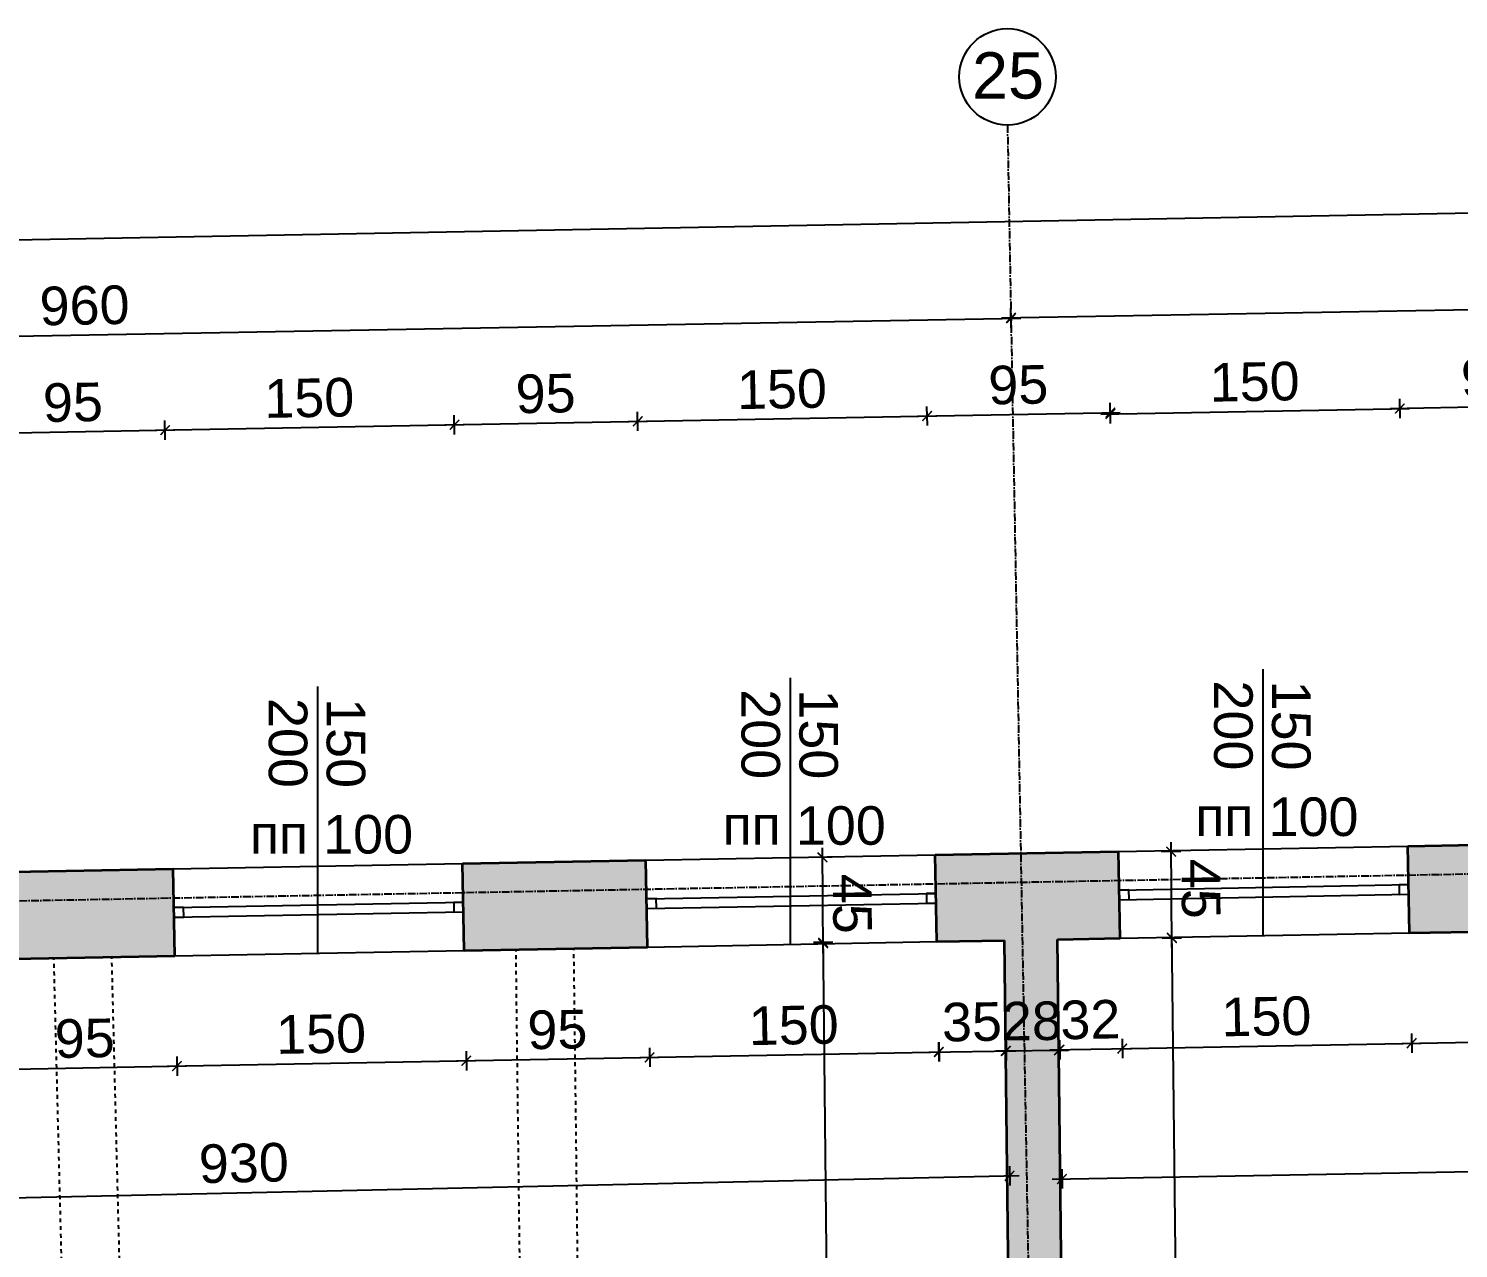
# Model space of a CAD drawing. Header units: inches. Extents: x -72385 to 39588, y -6525 to 66685.
# Drawn here: x -32261 to -31520, y 13682 to 14314 of the extents above; entities that cross this region are included whole.
import ezdxf

# ---------------------------------------------------------------- set-up
doc = ezdxf.new("R2010")
doc.units = ezdxf.units.IN
doc.header["$MEASUREMENT"] = 0
doc.linetypes.add('DashDot', pattern=[0.6, 0.4, -0.1, 0, -0.1])
doc.linetypes.add('Hidden', pattern=[0.4, 0.2, -0.2])
for name, color, linetype, lineweight in [('Изгледни линии', 253, 'Continuous', 25), ('Надписи коти външни', 252, 'Continuous', 25), ('Надписи коти вътрешни', 252, 'Continuous', 25), ('Надписи Оси', 252, 'Continuous', 25), ('Надписи прозорци', 252, 'Continuous', 25), ('Оси', 252, 'DashDot', 25), ('Прозорци', 251, 'Continuous', 25), ('Пунктир', 253, 'Hidden', 25), ('Разрезни линии', 7, 'Continuous', 35), ('Щрих стени', 254, 'Continuous', 25)]:
    doc.layers.add(name, color=color, linetype=linetype, lineweight=lineweight)
doc.styles.add('Arial Regular', font='arial.ttf')
doc.styles.get("Standard").update_dxf_attribs({"font": 'arial.ttf'})
doc.dimstyles.new('Annotative', dxfattribs={"dimscale": 0, "dimtxt": 20, "dimasz": 5, "dimexe": 5, "dimexo": 5, "dimgap": 5, "dimtad": 1, "dimdec": 0, "dimzin": 0, "dimdsep": 46, "dimtxsty": 'Standard', "dimblk": 'ARCHTICK', "dimcen": 5, "dimdle": 5, "dimadec": 0, "dimazin": 0, "dimtfac": 1, "dimtdec": 0, "dimtofl": 0, "dimtmove": 0, "dimatfit": 3, "dimldrblk": 'ARCHTICK', "dimfxl": 5, "dimfxlon": 1, "dimtolj": 1, "dimtzin": 0, "dimarcsym": 1})

# ---------------------------------------------------------------- blocks, each defined once
blk = doc.blocks.new('_ArchTick')
at = {"color": 0, "linetype": 'ByBlock', "const_width": 0.15}
blk.add_lwpolyline([(-0.5, -0.5), (0.5, 0.5)], dxfattribs=at)
blk = doc.blocks.new('*D3824')
at = {"layer": 'Defpoints', "color": 0, "ltscale": 50, "transparency": 16777216}
for p in [(-32035.11, 13851.57), (-32185.09, 13848.79), (-32033.78, 13779.38)]:
    blk.add_point(p, dxfattribs=at)
at = {"layer": 'Надписи коти вътрешни', "color": 0, "lineweight": -2, "ltscale": 50, "transparency": 16777216}
for p, q in [((-32033.87, 13784.38), (-32033.68, 13774.38)), ((-32188.75, 13776.51), (-32028.78, 13779.48)), ((-32183.84, 13781.6), (-32183.66, 13771.6))]:
    blk.add_line(p, q, dxfattribs=at)
at = {"layer": 'Надписи коти вътрешни', "color": 0, "lineweight": -2, "ltscale": 50, "transparency": 16777216, "xscale": 5, "yscale": 5, "zscale": 5}
for p, rotation in [((-32183.75, 13776.6), 181.0623153618549), ((-32033.78, 13779.38), 1.062315361854929)]:
    blk.add_blockref('_ArchTick', p, dxfattribs=dict(at, rotation=rotation))
at = {"layer": 'Надписи коти вътрешни', "color": 0, "ltscale": 50, "transparency": 16777216, "insert": (-32109.04, 13793.2), "char_height": 20, "attachment_point": 5, "rotation": 1.06232}
blk.add_mtext('\\A1;150', dxfattribs=at)
blk = doc.blocks.new('*D3825')
at = {"layer": 'Defpoints', "color": 0, "ltscale": 50, "transparency": 16777216}
for p in [(-32035.11, 13851.57), (-31940.13, 13853.33), (-31938.79, 13781.15)]:
    blk.add_point(p, dxfattribs=at)
at = {"layer": 'Надписи коти вътрешни', "color": 0, "lineweight": -2, "ltscale": 50, "transparency": 16777216}
for p, q in [((-32033.87, 13784.38), (-32033.68, 13774.38)), ((-31938.88, 13786.14), (-31938.7, 13776.15)), ((-32038.77, 13779.29), (-31933.79, 13781.24))]:
    blk.add_line(p, q, dxfattribs=at)
at = {"layer": 'Надписи коти вътрешни', "color": 0, "lineweight": -2, "ltscale": 50, "transparency": 16777216, "xscale": 5, "yscale": 5, "zscale": 5}
for p, rotation in [((-31938.79, 13781.15), 1.062315361861633), ((-32033.78, 13779.38), 181.0623153618616)]:
    blk.add_blockref('_ArchTick', p, dxfattribs=dict(at, rotation=rotation))
at = {"layer": 'Надписи коти вътрешни', "color": 0, "ltscale": 50, "transparency": 16777216, "insert": (-31986.57, 13795.47), "char_height": 20, "attachment_point": 5, "rotation": 1.06232}
blk.add_mtext('\\A1;95', dxfattribs=at)
blk = doc.blocks.new('*D3826')
at = {"layer": 'Defpoints', "color": 0, "ltscale": 50, "transparency": 16777216}
for p in [(-31940.13, 13853.33), (-31790.16, 13856.11), (-31788.82, 13783.93)]:
    blk.add_point(p, dxfattribs=at)
at = {"layer": 'Надписи коти вътрешни', "color": 0, "lineweight": -2, "ltscale": 50, "transparency": 16777216}
for p, q in [((-31943.79, 13781.05), (-31783.82, 13784.02)), ((-31938.88, 13786.14), (-31938.7, 13776.15)), ((-31788.91, 13788.93), (-31788.72, 13778.93))]:
    blk.add_line(p, q, dxfattribs=at)
at = {"layer": 'Надписи коти вътрешни', "color": 0, "lineweight": -2, "ltscale": 50, "transparency": 16777216, "xscale": 5, "yscale": 5, "zscale": 5}
for p, rotation in [((-31938.79, 13781.15), 181.0623153618549), ((-31788.82, 13783.93), 1.062315361854929)]:
    blk.add_blockref('_ArchTick', p, dxfattribs=dict(at, rotation=rotation))
at = {"layer": 'Надписи коти вътрешни', "color": 0, "ltscale": 50, "transparency": 16777216, "insert": (-31864.09, 13797.74), "char_height": 20, "attachment_point": 5, "rotation": 1.06232}
blk.add_mtext('\\A1;150', dxfattribs=at)
blk = doc.blocks.new('*D3827')
at = {"layer": 'Defpoints', "color": 0, "ltscale": 50, "transparency": 16777216}
for p in [(-31754.88, 13841.66), (-31789.88, 13841.12), (-31753.99, 13784.5)]:
    blk.add_point(p, dxfattribs=at)
at = {"layer": 'Надписи коти вътрешни', "color": 0, "lineweight": -2, "ltscale": 50, "transparency": 16777216}
for p, q in [((-31793.99, 13783.88), (-31748.99, 13784.58)), ((-31789.07, 13788.95), (-31788.91, 13778.95)), ((-31754.07, 13789.5), (-31753.92, 13779.5))]:
    blk.add_line(p, q, dxfattribs=at)
at = {"layer": 'Надписи коти вътрешни', "color": 0, "lineweight": -2, "ltscale": 50, "transparency": 16777216, "xscale": 5, "yscale": 5, "zscale": 5}
for p, rotation in [((-31788.99, 13783.95), 180.8905701782784), ((-31753.99, 13784.5), 0.8905701782784459)]:
    blk.add_blockref('_ArchTick', p, dxfattribs=dict(at, rotation=rotation))
at = {"layer": 'Надписи коти вътрешни', "color": 0, "ltscale": 50, "transparency": 16777216, "insert": (-31771.73, 13799.44), "char_height": 20, "attachment_point": 5, "rotation": 0.89057}
blk.add_mtext('\\A1;35', dxfattribs=at)
blk = doc.blocks.new('*D3886')
at = {"layer": 'Defpoints', "color": 0, "ltscale": 50, "transparency": 16777216}
for p in [(-31727.39, 13842.28), (-31694.89, 13842.88), (-31693.83, 13785.69)]:
    blk.add_point(p, dxfattribs=at)
at = {"layer": 'Надписи коти вътрешни', "color": 0, "lineweight": -2, "ltscale": 50, "transparency": 16777216}
for p, q in [((-31726.42, 13790.08), (-31726.23, 13780.09)), ((-31693.93, 13790.69), (-31693.74, 13780.69)), ((-31731.33, 13784.99), (-31688.83, 13785.78))]:
    blk.add_line(p, q, dxfattribs=at)
at = {"layer": 'Надписи коти вътрешни', "color": 0, "lineweight": -2, "ltscale": 50, "transparency": 16777216, "xscale": 5, "yscale": 5, "zscale": 5}
for p, rotation in [((-31726.33, 13785.08), 181.062315361869), ((-31693.83, 13785.69), 1.062315361869012)]:
    blk.add_blockref('_ArchTick', p, dxfattribs=dict(at, rotation=rotation))
at = {"layer": 'Надписи коти вътрешни', "color": 0, "ltscale": 50, "transparency": 16777216, "insert": (-31710.36, 13800.6), "char_height": 20, "attachment_point": 5, "rotation": 1.06232}
blk.add_mtext('\\A1;32', dxfattribs=at)
blk = doc.blocks.new('*D3887')
at = {"layer": 'Defpoints', "color": 0, "ltscale": 50, "transparency": 16777216}
for p in [(-31695.17, 13857.88), (-31545.2, 13860.66), (-31543.86, 13788.47)]:
    blk.add_point(p, dxfattribs=at)
at = {"layer": 'Надписи коти вътрешни', "color": 0, "lineweight": -2, "ltscale": 50, "transparency": 16777216}
for p, q in [((-31693.93, 13790.69), (-31693.74, 13780.69)), ((-31543.95, 13793.47), (-31543.77, 13783.47)), ((-31698.83, 13785.59), (-31538.86, 13788.56))]:
    blk.add_line(p, q, dxfattribs=at)
at = {"layer": 'Надписи коти вътрешни', "color": 0, "lineweight": -2, "ltscale": 50, "transparency": 16777216, "xscale": 5, "yscale": 5, "zscale": 5}
for p, rotation in [((-31543.86, 13788.47), 1.062315361854929), ((-31693.83, 13785.69), 181.0623153618549)]:
    blk.add_blockref('_ArchTick', p, dxfattribs=dict(at, rotation=rotation))
at = {"layer": 'Надписи коти вътрешни', "color": 0, "ltscale": 50, "transparency": 16777216, "insert": (-31619.13, 13802.29), "char_height": 20, "attachment_point": 5, "rotation": 1.06232}
blk.add_mtext('\\A1;150', dxfattribs=at)
blk = doc.blocks.new('*D3888')
at = {"layer": 'Defpoints', "color": 0, "ltscale": 50, "transparency": 16777216}
for p in [(-31545.2, 13860.66), (-31450.21, 13862.42), (-31448.88, 13790.23)]:
    blk.add_point(p, dxfattribs=at)
at = {"layer": 'Надписи коти вътрешни', "color": 0, "lineweight": -2, "ltscale": 50, "transparency": 16777216}
for p, q in [((-31548.86, 13788.38), (-31443.88, 13790.32)), ((-31543.95, 13793.47), (-31543.77, 13783.47)), ((-31448.97, 13795.23), (-31448.78, 13785.23))]:
    blk.add_line(p, q, dxfattribs=at)
at = {"layer": 'Надписи коти вътрешни', "color": 0, "lineweight": -2, "ltscale": 50, "transparency": 16777216, "xscale": 5, "yscale": 5, "zscale": 5}
for p, rotation in [((-31543.86, 13788.47), 181.0623153618616), ((-31448.88, 13790.23), 1.062315361861633)]:
    blk.add_blockref('_ArchTick', p, dxfattribs=dict(at, rotation=rotation))
at = {"layer": 'Надписи коти вътрешни', "color": 0, "ltscale": 50, "transparency": 16777216, "insert": (-31496.65, 13804.56), "char_height": 20, "attachment_point": 5, "rotation": 1.06232}
blk.add_mtext('\\A1;95', dxfattribs=at)
blk = doc.blocks.new('*D3891')
at = {"layer": 'Defpoints', "color": 0, "ltscale": 50, "transparency": 16777216}
for p in [(-31192.29, 13852.2), (-31727.39, 13842.28), (-31189.99, 13728.04)]:
    blk.add_point(p, dxfattribs=at)
at = {"layer": 'Надписи коти вътрешни', "color": 0, "lineweight": -2, "ltscale": 50, "transparency": 16777216}
for p, q in [((-31190.08, 13733.04), (-31189.89, 13723.04)), ((-31730.08, 13718.02), (-31184.99, 13728.13)), ((-31725.18, 13723.11), (-31724.99, 13713.12))]:
    blk.add_line(p, q, dxfattribs=at)
at = {"layer": 'Надписи коти вътрешни', "color": 0, "lineweight": -2, "ltscale": 50, "transparency": 16777216, "xscale": 5, "yscale": 5, "zscale": 5}
for p, rotation in [((-31189.99, 13728.04), 1.062315361859738), ((-31725.09, 13718.11), 181.0623153618598)]:
    blk.add_blockref('_ArchTick', p, dxfattribs=dict(at, rotation=rotation))
at = {"layer": 'Надписи коти вътрешни', "color": 0, "ltscale": 50, "transparency": 16777216, "insert": (-31457.82, 13738.29), "char_height": 20, "attachment_point": 5, "rotation": 1.06232}
blk.add_mtext('\\A1;535', dxfattribs=at)
blk = doc.blocks.new('*D8254')
at = {"layer": 'Defpoints', "color": 0, "ltscale": 50, "transparency": 16777216}
for p in [(-31754.88, 13841.66), (-32684.28, 13821.34), (-31752.22, 13719.73)]:
    blk.add_point(p, dxfattribs=at)
at = {"layer": 'Надписи коти вътрешни', "color": 0, "lineweight": -2, "ltscale": 50, "transparency": 16777216}
for p, q in [((-31752.33, 13724.73), (-31752.11, 13714.73)), ((-32686.62, 13699.3), (-31747.22, 13719.84)), ((-32681.73, 13704.41), (-32681.51, 13694.41))]:
    blk.add_line(p, q, dxfattribs=at)
at = {"layer": 'Надписи коти вътрешни', "color": 0, "lineweight": -2, "ltscale": 50, "transparency": 16777216, "xscale": 5, "yscale": 5, "zscale": 5}
for p, rotation in [((-31752.22, 13719.73), 1.252274034945551), ((-32681.62, 13699.41), 181.2522740349455)]:
    blk.add_blockref('_ArchTick', p, dxfattribs=dict(at, rotation=rotation))
at = {"layer": 'Надписи коти вътрешни', "color": 0, "ltscale": 50, "transparency": 16777216, "insert": (-32149.1, 13726.28), "char_height": 20, "attachment_point": 5, "rotation": 1.25227}
blk.add_mtext('\\A1;930', dxfattribs=at)
blk = doc.blocks.new('*D3896')
at = {"layer": 'Defpoints', "color": 0, "ltscale": 50, "transparency": 16777216}
for p in [(-32279.79, 13832.03), (-32184.81, 13833.79), (-32183.75, 13776.6)]:
    blk.add_point(p, dxfattribs=at)
at = {"layer": 'Надписи коти вътрешни', "color": 0, "lineweight": -2, "ltscale": 50, "transparency": 16777216}
for p, q in [((-32283.73, 13774.75), (-32178.75, 13776.7)), ((-32278.83, 13779.84), (-32278.64, 13769.84)), ((-32183.84, 13781.6), (-32183.66, 13771.6))]:
    blk.add_line(p, q, dxfattribs=at)
at = {"layer": 'Надписи коти вътрешни', "color": 0, "lineweight": -2, "ltscale": 50, "transparency": 16777216, "xscale": 5, "yscale": 5, "zscale": 5}
for p, rotation in [((-32278.73, 13774.84), 181.0623153618486), ((-32183.75, 13776.6), 1.062315361848555)]:
    blk.add_blockref('_ArchTick', p, dxfattribs=dict(at, rotation=rotation))
at = {"layer": 'Надписи коти вътрешни', "color": 0, "ltscale": 50, "transparency": 16777216, "insert": (-32231.52, 13790.93), "char_height": 20, "attachment_point": 5, "rotation": 1.06232}
blk.add_mtext('\\A1;95', dxfattribs=at)
blk = doc.blocks.new('*D3902')
at = {"layer": 'Defpoints', "color": 0, "ltscale": 50, "transparency": 16777216}
for p in [(-31848.82, 13840.67), (-31769.88, 13841.49), (-31765.61, 13426.5)]:
    blk.add_point(p, dxfattribs=at)
at = {"layer": 'Надписи коти вътрешни', "color": 0, "lineweight": -2, "ltscale": 50, "transparency": 16777216}
for p, q in [((-31844.49, 13420.68), (-31848.87, 13845.67)), ((-31843.82, 13840.73), (-31853.81, 13840.62)), ((-31839.54, 13425.73), (-31849.54, 13425.63))]:
    blk.add_line(p, q, dxfattribs=at)
at = {"layer": 'Надписи коти вътрешни', "color": 0, "lineweight": -2, "ltscale": 50, "transparency": 16777216, "xscale": 5, "yscale": 5, "zscale": 5}
for p, rotation in [((-31848.82, 13840.67), 90.58984019734002), ((-31844.54, 13425.68), 270.58984019734)]:
    blk.add_blockref('_ArchTick', p, dxfattribs=dict(at, rotation=rotation))
at = {"layer": 'Надписи коти вътрешни', "color": 0, "ltscale": 50, "transparency": 16777216, "insert": (-31831.47, 13633.34), "char_height": 20, "attachment_point": 5, "rotation": 270.58984}
blk.add_mtext('\\A1;415', dxfattribs=at)
blk = doc.blocks.new('*D7618')
at = {"layer": 'Defpoints', "color": 0, "ltscale": 50, "transparency": 16777216}
for p in [(-31727.39, 13842.28), (-31668.08, 13842.96), (-31722.6, 13427.7)]:
    blk.add_point(p, dxfattribs=at)
at = {"layer": 'Надписи коти вътрешни', "color": 0, "lineweight": -2, "ltscale": 50, "transparency": 16777216}
for p, q in [((-31673.08, 13842.9), (-31663.08, 13843.02)), ((-31663.24, 13423.39), (-31668.14, 13847.96)), ((-31668.29, 13428.33), (-31658.3, 13428.45))]:
    blk.add_line(p, q, dxfattribs=at)
at = {"layer": 'Надписи коти вътрешни', "color": 0, "lineweight": -2, "ltscale": 50, "transparency": 16777216, "xscale": 5, "yscale": 5, "zscale": 5}
for p, rotation in [((-31668.08, 13842.96), 90.66157633344923), ((-31663.29, 13428.39), 270.6615763334492)]:
    blk.add_blockref('_ArchTick', p, dxfattribs=dict(at, rotation=rotation))
at = {"layer": 'Надписи коти вътрешни', "color": 0, "ltscale": 50, "transparency": 16777216, "insert": (-31650.48, 13635.85), "char_height": 20, "attachment_point": 5, "rotation": 270.66158}
blk.add_mtext('\\A1;415', dxfattribs=at)
blk = doc.blocks.new('*D6685')
at = {"layer": 'Defpoints', "color": 0, "ltscale": 10, "transparency": 16777216}
for p in [(-32189.86, 14106.25), (-32185.64, 13878.79), (-32280.63, 13877.02)]:
    blk.add_point(p, dxfattribs=at)
at = {"layer": 'Надписи коти външни', "color": 0, "lineweight": -2, "ltscale": 10, "transparency": 16777216}
for p, q in [((-32284.75, 14099.49), (-32284.94, 14109.48)), ((-32189.77, 14101.25), (-32189.95, 14111.25)), ((-32289.85, 14104.39), (-32184.86, 14106.34))]:
    blk.add_line(p, q, dxfattribs=at)
at = {"layer": 'Надписи коти външни', "color": 0, "lineweight": -2, "ltscale": 10, "transparency": 16777216, "xscale": 5, "yscale": 5, "zscale": 5}
for p, rotation in [((-32189.86, 14106.25), 1.062315361868134), ((-32284.85, 14104.49), 181.0623153618681)]:
    blk.add_blockref('_ArchTick', p, dxfattribs=dict(at, rotation=rotation))
at = {"layer": 'Надписи коти външни', "color": 0, "ltscale": 10, "transparency": 16777216, "insert": (-32237.64, 14120.57), "char_height": 20, "attachment_point": 5, "rotation": 1.06232}
blk.add_mtext('\\A1;95', dxfattribs=at)
blk = doc.blocks.new('*D6686')
at = {"layer": 'Defpoints', "color": 0, "ltscale": 10, "transparency": 16777216}
for p in [(-32039.89, 14109.03), (-32185.64, 13878.79), (-32035.67, 13881.57)]:
    blk.add_point(p, dxfattribs=at)
at = {"layer": 'Надписи коти външни', "color": 0, "lineweight": -2, "ltscale": 10, "transparency": 16777216}
for p, q in [((-32194.86, 14106.15), (-32034.89, 14109.12)), ((-32189.77, 14101.25), (-32189.95, 14111.25)), ((-32039.8, 14104.03), (-32039.98, 14114.03))]:
    blk.add_line(p, q, dxfattribs=at)
at = {"layer": 'Надписи коти външни', "color": 0, "lineweight": -2, "ltscale": 10, "transparency": 16777216, "xscale": 5, "yscale": 5, "zscale": 5}
for p, rotation in [((-32189.86, 14106.25), 181.0623153618577), ((-32039.89, 14109.03), 1.062315361857766)]:
    blk.add_blockref('_ArchTick', p, dxfattribs=dict(at, rotation=rotation))
at = {"layer": 'Надписи коти външни', "color": 0, "ltscale": 10, "transparency": 16777216, "insert": (-32115.16, 14122.85), "char_height": 20, "attachment_point": 5, "rotation": 1.06232}
blk.add_mtext('\\A1;150', dxfattribs=at)
blk = doc.blocks.new('*D6687')
at = {"layer": 'Defpoints', "color": 0, "ltscale": 10, "transparency": 16777216}
for p in [(-31944.9, 14110.79), (-32035.67, 13881.57), (-31940.69, 13883.33)]:
    blk.add_point(p, dxfattribs=at)
at = {"layer": 'Надписи коти външни', "color": 0, "lineweight": -2, "ltscale": 10, "transparency": 16777216}
for p, q in [((-31944.81, 14105.79), (-31945, 14115.79)), ((-32044.89, 14108.93), (-31939.91, 14110.88)), ((-32039.8, 14104.03), (-32039.98, 14114.03))]:
    blk.add_line(p, q, dxfattribs=at)
at = {"layer": 'Надписи коти външни', "color": 0, "lineweight": -2, "ltscale": 10, "transparency": 16777216, "xscale": 5, "yscale": 5, "zscale": 5}
for p, rotation in [((-32039.89, 14109.03), 181.0623153618681), ((-31944.9, 14110.79), 1.062315361868134)]:
    blk.add_blockref('_ArchTick', p, dxfattribs=dict(at, rotation=rotation))
at = {"layer": 'Надписи коти външни', "color": 0, "ltscale": 10, "transparency": 16777216, "insert": (-31992.68, 14125.12), "char_height": 20, "attachment_point": 5, "rotation": 1.06232}
blk.add_mtext('\\A1;95', dxfattribs=at)
blk = doc.blocks.new('*D6688')
at = {"layer": 'Defpoints', "color": 0, "ltscale": 10, "transparency": 16777216}
for p in [(-31794.93, 14113.57), (-31790.71, 13886.11), (-31940.69, 13883.33)]:
    blk.add_point(p, dxfattribs=at)
at = {"layer": 'Надписи коти външни', "color": 0, "lineweight": -2, "ltscale": 10, "transparency": 16777216}
for p, q in [((-31944.81, 14105.79), (-31945, 14115.79)), ((-31794.84, 14108.57), (-31795.02, 14118.57)), ((-31949.9, 14110.7), (-31789.93, 14113.66))]:
    blk.add_line(p, q, dxfattribs=at)
at = {"layer": 'Надписи коти външни', "color": 0, "lineweight": -2, "ltscale": 10, "transparency": 16777216, "xscale": 5, "yscale": 5, "zscale": 5}
for p, rotation in [((-31794.93, 14113.57), 1.062315361859102), ((-31944.9, 14110.79), 181.062315361859)]:
    blk.add_blockref('_ArchTick', p, dxfattribs=dict(at, rotation=rotation))
at = {"layer": 'Надписи коти външни', "color": 0, "ltscale": 10, "transparency": 16777216, "insert": (-31870.2, 14127.39), "char_height": 20, "attachment_point": 5, "rotation": 1.06232}
blk.add_mtext('\\A1;150', dxfattribs=at)
blk = doc.blocks.new('*D6689')
at = {"layer": 'Defpoints', "color": 0, "ltscale": 10, "transparency": 16777216}
for p in [(-31699.95, 14115.33), (-31790.71, 13886.11), (-31695.73, 13887.87)]:
    blk.add_point(p, dxfattribs=at)
at = {"layer": 'Надписи коти външни', "color": 0, "lineweight": -2, "ltscale": 10, "transparency": 16777216}
for p, q in [((-31794.84, 14108.57), (-31795.02, 14118.56)), ((-31699.85, 14110.33), (-31700.04, 14120.33)), ((-31799.93, 14113.47), (-31694.95, 14115.42))]:
    blk.add_line(p, q, dxfattribs=at)
at = {"layer": 'Надписи коти външни', "color": 0, "lineweight": -2, "ltscale": 10, "transparency": 16777216, "xscale": 5, "yscale": 5, "zscale": 5}
for p, rotation in [((-31794.93, 14113.57), 181.0623153618638), ((-31699.95, 14115.33), 1.062315361863822)]:
    blk.add_blockref('_ArchTick', p, dxfattribs=dict(at, rotation=rotation))
at = {"layer": 'Надписи коти външни', "color": 0, "ltscale": 10, "transparency": 16777216, "insert": (-31747.72, 14129.65), "char_height": 20, "attachment_point": 5, "rotation": 1.06232}
blk.add_mtext('\\A1;95', dxfattribs=at)
blk = doc.blocks.new('*D6726')
at = {"layer": 'Defpoints', "color": 0, "ltscale": 10, "transparency": 16777216}
for p in [(-30724.11, 14233.44), (-30718.06, 13906), (-34700.93, 13832.45)]:
    blk.add_point(p, dxfattribs=at)
at = {"layer": 'Надписи коти външни', "color": 0, "lineweight": -2, "ltscale": 10, "transparency": 16777216}
for p, q in [((-30724.02, 14228.44), (-30724.2, 14238.44)), ((-34711.98, 14159.8), (-30719.11, 14233.54)), ((-34706.89, 14154.89), (-34707.07, 14164.89))]:
    blk.add_line(p, q, dxfattribs=at)
at = {"layer": 'Надписи коти външни', "color": 0, "lineweight": -2, "ltscale": 10, "transparency": 16777216, "xscale": 5, "yscale": 5, "zscale": 5}
for p, rotation in [((-30724.11, 14233.44), 1.057992998769279), ((-34706.98, 14159.89), 181.0579929987693)]:
    blk.add_blockref('_ArchTick', p, dxfattribs=dict(at, rotation=rotation))
at = {"layer": 'Надписи коти външни', "color": 0, "ltscale": 10, "transparency": 16777216, "insert": (-32715.83, 14211.88), "char_height": 20, "attachment_point": 5, "rotation": 1.05799}
blk.add_mtext('\\A1;3980', dxfattribs=at)
blk = doc.blocks.new('*D6718')
at = {"layer": 'Defpoints', "color": 0, "ltscale": 10, "transparency": 16777216}
for p in [(-31751.41, 14164.2), (-31746.15, 13871.38), (-32706, 13854.13)]:
    blk.add_point(p, dxfattribs=at)
at = {"layer": 'Надписи коти външни', "color": 0, "lineweight": -2, "ltscale": 10, "transparency": 16777216}
for p, q in [((-31751.32, 14159.2), (-31751.5, 14169.2)), ((-32716.26, 14146.87), (-31746.41, 14164.29)), ((-32711.17, 14141.96), (-32711.35, 14151.95))]:
    blk.add_line(p, q, dxfattribs=at)
at = {"layer": 'Надписи коти външни', "color": 0, "lineweight": -2, "ltscale": 10, "transparency": 16777216, "xscale": 5, "yscale": 5, "zscale": 5}
for p, rotation in [((-31751.41, 14164.2), 1.029295597496749), ((-32711.26, 14146.96), 181.0292955974967)]:
    blk.add_blockref('_ArchTick', p, dxfattribs=dict(at, rotation=rotation))
at = {"layer": 'Надписи коти външни', "color": 0, "ltscale": 10, "transparency": 16777216, "insert": (-32231.61, 14170.79), "char_height": 20, "attachment_point": 5, "rotation": 1.0293}
blk.add_mtext('\\A1;960', dxfattribs=at)
blk = doc.blocks.new('*D6719')
at = {"layer": 'Defpoints', "color": 0, "ltscale": 10, "transparency": 16777216}
for p in [(-31181.59, 14174.84), (-31176.26, 13882.32), (-31746.16, 13871.93)]:
    blk.add_point(p, dxfattribs=at)
at = {"layer": 'Надписи коти външни', "color": 0, "lineweight": -2, "ltscale": 10, "transparency": 16777216}
for p, q in [((-31181.5, 14169.84), (-31181.68, 14179.84)), ((-31756.49, 14164.36), (-31176.59, 14174.93)), ((-31751.4, 14159.46), (-31751.58, 14169.45))]:
    blk.add_line(p, q, dxfattribs=at)
at = {"layer": 'Надписи коти външни', "color": 0, "lineweight": -2, "ltscale": 10, "transparency": 16777216, "xscale": 5, "yscale": 5, "zscale": 5}
for p, rotation in [((-31181.59, 14174.84), 1.043831995326631), ((-31751.49, 14164.45), 181.0438319953267)]:
    blk.add_blockref('_ArchTick', p, dxfattribs=dict(at, rotation=rotation))
at = {"layer": 'Надписи коти външни', "color": 0, "ltscale": 10, "transparency": 16777216, "insert": (-31466.82, 14184.86), "char_height": 20, "attachment_point": 5, "rotation": 1.04383}
blk.add_mtext('\\A1;570', dxfattribs=at)
blk = doc.blocks.new('*D6730')
at = {"layer": 'Defpoints', "color": 0, "ltscale": 10, "transparency": 16777216}
for p in [(-31549.96, 14117.43), (-31545.75, 13890.65), (-31450.77, 13892.41)]:
    blk.add_point(p, dxfattribs=at)
at = {"layer": 'Надписи коти външни', "color": 0, "lineweight": -2, "ltscale": 10, "transparency": 16777216}
for p, q in [((-31454.88, 14114.19), (-31455.07, 14124.19)), ((-31449.98, 14119.28), (-31554.96, 14117.33)), ((-31549.87, 14112.43), (-31550.05, 14122.43))]:
    blk.add_line(p, q, dxfattribs=at)
at = {"layer": 'Надписи коти външни', "color": 0, "lineweight": -2, "ltscale": 10, "transparency": 16777216, "xscale": 5, "yscale": 5, "zscale": 5}
for p, rotation in [((-31549.96, 14117.43), 181.0623153618671), ((-31454.98, 14119.19), 1.062315361867103)]:
    blk.add_blockref('_ArchTick', p, dxfattribs=dict(at, rotation=rotation))
at = {"layer": 'Надписи коти външни', "color": 0, "ltscale": 10, "transparency": 16777216, "insert": (-31502.75, 14133.52), "char_height": 20, "attachment_point": 5, "rotation": 1.06232}
blk.add_mtext('\\A1;95', dxfattribs=at)
blk = doc.blocks.new('*D6731')
at = {"layer": 'Defpoints', "color": 0, "ltscale": 10, "transparency": 16777216}
for p in [(-31549.96, 14117.43), (-31695.73, 13887.87), (-31545.75, 13890.65)]:
    blk.add_point(p, dxfattribs=at)
at = {"layer": 'Надписи коти външни', "color": 0, "lineweight": -2, "ltscale": 10, "transparency": 16777216}
for p, q in [((-31704.93, 14114.55), (-31544.96, 14117.52)), ((-31699.84, 14109.65), (-31700.03, 14119.64)), ((-31549.87, 14112.43), (-31550.05, 14122.43))]:
    blk.add_line(p, q, dxfattribs=at)
at = {"layer": 'Надписи коти външни', "color": 0, "lineweight": -2, "ltscale": 10, "transparency": 16777216, "xscale": 5, "yscale": 5, "zscale": 5}
for p, rotation in [((-31699.93, 14114.64), 181.0623153618564), ((-31549.96, 14117.43), 1.062315361856379)]:
    blk.add_blockref('_ArchTick', p, dxfattribs=dict(at, rotation=rotation))
at = {"layer": 'Надписи коти външни', "color": 0, "ltscale": 10, "transparency": 16777216, "insert": (-31625.23, 14131.24), "char_height": 20, "attachment_point": 5, "rotation": 1.06232}
blk.add_mtext('\\A1;150', dxfattribs=at)
blk = doc.blocks.new('*D7604')
at = {"layer": 'Defpoints', "color": 0, "ltscale": 10, "transparency": 16777216}
for p in [(-31849.19, 13884.78), (-31814.96, 13885.07), (-31814.59, 13840.46)]:
    blk.add_point(p, dxfattribs=at)
at = {"layer": 'Надписи коти вътрешни', "color": 0, "lineweight": -2, "ltscale": 10, "transparency": 16777216}
for p, q in [((-31848.77, 13835.17), (-31849.23, 13889.78)), ((-31844.19, 13884.82), (-31854.19, 13884.74)), ((-31843.81, 13840.22), (-31853.81, 13840.13))]:
    blk.add_line(p, q, dxfattribs=at)
at = {"layer": 'Надписи коти вътрешни', "color": 0, "lineweight": -2, "ltscale": 10, "transparency": 16777216, "xscale": 5, "yscale": 5, "zscale": 5}
for p, rotation in [((-31849.19, 13884.78), 90.48632563709123), ((-31848.81, 13840.17), 270.4863256370912)]:
    blk.add_blockref('_ArchTick', p, dxfattribs=dict(at, rotation=rotation))
at = {"layer": 'Надписи коти вътрешни', "color": 0, "ltscale": 10, "transparency": 16777216, "insert": (-31833.81, 13860.74), "char_height": 20, "attachment_point": 5, "rotation": 270.48633}
blk.add_mtext('\\A1;45', dxfattribs=at)
blk = doc.blocks.new('*D7605')
at = {"layer": 'Defpoints', "color": 0, "ltscale": 10, "transparency": 16777216}
for p in [(-31668.48, 13887.76), (-31618.34, 13888.19), (-31617.97, 13843.58)]:
    blk.add_point(p, dxfattribs=at)
at = {"layer": 'Надписи коти вътрешни', "color": 0, "lineweight": -2, "ltscale": 10, "transparency": 16777216}
for p, q in [((-31663.48, 13887.81), (-31673.48, 13887.72)), ((-31668.06, 13838.16), (-31668.52, 13892.76)), ((-31663.1, 13843.2), (-31673.1, 13843.12))]:
    blk.add_line(p, q, dxfattribs=at)
at = {"layer": 'Надписи коти вътрешни', "color": 0, "lineweight": -2, "ltscale": 10, "transparency": 16777216, "xscale": 5, "yscale": 5, "zscale": 5}
for p, rotation in [((-31668.48, 13887.76), 90.48632563709123), ((-31668.1, 13843.16), 270.4863256370912)]:
    blk.add_blockref('_ArchTick', p, dxfattribs=dict(at, rotation=rotation))
at = {"layer": 'Надписи коти вътрешни', "color": 0, "ltscale": 10, "transparency": 16777216, "insert": (-31653.14, 13868.52), "char_height": 20, "attachment_point": 5, "rotation": 270.48633}
blk.add_mtext('\\A1;45', dxfattribs=at)
blk = doc.blocks.new('*D7613')
at = {"layer": 'Defpoints', "color": 0, "ltscale": 10, "transparency": 16777216}
for p in [(-31754.58, 13815.24), (-31727.08, 13815.55), (-31726.72, 13784.84)]:
    blk.add_point(p, dxfattribs=at)
at = {"layer": 'Надписи коти вътрешни', "color": 0, "lineweight": -2, "ltscale": 10, "transparency": 16777216}
for p, q in [((-31726.78, 13789.84), (-31726.67, 13779.84)), ((-31759.22, 13784.47), (-31721.72, 13784.9)), ((-31754.28, 13789.53), (-31754.16, 13779.53))]:
    blk.add_line(p, q, dxfattribs=at)
at = {"layer": 'Надписи коти вътрешни', "color": 0, "lineweight": -2, "ltscale": 10, "transparency": 16777216, "xscale": 5, "yscale": 5, "zscale": 5}
for p, rotation in [((-31754.22, 13784.53), 180.6615763334522), ((-31726.72, 13784.84), 0.6615763334521846)]:
    blk.add_blockref('_ArchTick', p, dxfattribs=dict(at, rotation=rotation))
at = {"layer": 'Надписи коти вътрешни', "color": 0, "ltscale": 10, "transparency": 16777216, "insert": (-31740.65, 13799.89), "char_height": 20, "attachment_point": 5, "rotation": 0.66158}
blk.add_mtext('\\A1;28', dxfattribs=at)

msp = doc.modelspace()

# ---------------------------------------------------------------- hatches: boundary and pattern name
at = {"layer": 'Щрих стени', "ltscale": 10}
h = msp.add_hatch(color=256, dxfattribs=at)
h.dxf.hatch_style = 1
h.paths.add_polyline_path([(-32583.73, 12901.47), (-32708.69, 12898.56), (-32707.99, 12868.57), (-32583.03, 12871.48)])
h.paths.add_polyline_path([(-32308.8, 12907.87), (-32433.77, 12904.96), (-32433.07, 12874.97), (-32308.1, 12877.88)])
h.paths.add_polyline_path([(-32033.88, 12914.27), (-32158.84, 12911.36), (-32158.14, 12881.37), (-32033.18, 12884.28)])
h.paths.add_polyline_path([(-30702.75, 12915.26), (-30710.26, 13400.92), (-30755.25, 13400.22), (-30748.36, 12954.27), (-31716.89, 12933.05), (-31717.41, 12978.05), (-31747.41, 12977.7), (-31746.75, 12920.96), (-31883.92, 12917.76), (-31883.22, 12887.77)])
h.paths.add_polyline_path([(-31722.25, 13397.7), (-31627, 13399.68), (-31627.62, 13429.67), (-31722.6, 13427.7), (-31727.39, 13842.28), (-31694.89, 13842.88), (-31695.73, 13887.87), (-31790.71, 13886.11), (-31789.88, 13841.12), (-31754.88, 13841.77), (-31750.09, 13426.78), (-31765.09, 13426.5), (-31762.9, 13236.51), (-31802.89, 13235.77), (-31802.66, 13215.77), (-31860.46, 13214.7), (-31859.63, 13169.71), (-31749.65, 13171.75), (-31749.25, 13137.69), (-31719.26, 13138.04)])
h.paths.add_polyline_path([(-31162.29, 13852.75), (-30762.36, 13860.17), (-30758.65, 13620.2), (-30713.66, 13620.89), (-30718.06, 13906), (-31300.8, 13895.19), (-31299.96, 13850.2), (-31192.29, 13852.2), (-31187.06, 13513.81), (-31217.05, 13513.18), (-31215.89, 13438.19), (-31527.64, 13431.74), (-31527.02, 13401.75), (-31185.44, 13408.82), (-31184.43, 13343.82), (-31154.44, 13344.44)])
h.paths.add_polyline_path([(-31450.77, 13892.41), (-31545.75, 13890.65), (-31544.92, 13845.66), (-31449.94, 13847.42)])
h.paths.add_polyline_path([(-31940.69, 13883.33), (-32035.67, 13881.57), (-32034.84, 13836.57), (-31939.85, 13838.34)])
h.paths.add_polyline_path([(-32185.64, 13878.79), (-32280.63, 13877.02), (-32279.79, 13832.03), (-32184.81, 13833.79)])
h.paths.add_polyline_path([(-32430.6, 13874.24), (-32525.59, 13872.48), (-32524.75, 13827.49), (-32429.77, 13829.25)])

# ---------------------------------------------------------------- linework, layer by layer
at = {"layer": 'Изгледни линии', "ltscale": 50}
for p, q in [((-31940.69, 13883.33), (-31790.71, 13886.11)), ((-31695.73, 13887.87), (-31545.75, 13890.65)), ((-32185.64, 13878.79), (-32035.67, 13881.57)), ((-31694.89, 13842.88), (-31544.92, 13845.66)), ((-32184.81, 13833.79), (-32034.84, 13836.57)), ((-31939.85, 13838.34), (-31789.88, 13841.12))]:
    msp.add_line(p, q, dxfattribs=at)
at = {"layer": 'Надписи Оси', "ltscale": 50}
msp.add_circle((-31753.31, 14289.36), 25, dxfattribs=at)
at = {"layer": 'Надписи прозорци', "ltscale": 50}
for p, q in [((-31865.7, 13839.71), (-31865.7, 13977.86)), ((-31620.74, 13844.25), (-31620.74, 13982.41)), ((-32110.66, 13835.17), (-32110.66, 13973.32))]:
    msp.add_line(p, q, dxfattribs=at)
at = {"layer": 'Оси', "ltscale": 10}
for p, q in [((-31753.31, 14264.37), (-31721.28, 12506.44)), ((-35083.09, 13810.06), (-30346.4, 13897.89))]:
    msp.add_line(p, q, dxfattribs=at)
at = {"layer": 'Прозорци', "ltscale": 50}
for p, q in [((-31940.32, 13863.33), (-31790.34, 13866.11)), ((-31695.36, 13867.87), (-31545.38, 13870.65)), ((-31695.27, 13862.87), (-31545.29, 13865.66)), ((-32185.27, 13858.79), (-32035.3, 13861.57)), ((-32185.18, 13853.79), (-32035.21, 13856.57)), ((-31940.22, 13858.33), (-31790.25, 13861.11))]:
    msp.add_line(p, q, dxfattribs=at)
for points in [[(-31795.25, 13861.02), (-31790.25, 13861.11), (-31790.34, 13866.11), (-31795.34, 13866.02), (-31795.25, 13861.02)], [(-31695.27, 13862.87), (-31690.27, 13862.97), (-31690.36, 13867.97), (-31695.36, 13867.87), (-31695.27, 13862.87)], [(-31550.29, 13865.56), (-31545.29, 13865.66), (-31545.38, 13870.65), (-31550.38, 13870.56), (-31550.29, 13865.56)], [(-32185.18, 13853.79), (-32180.18, 13853.88), (-32180.27, 13858.88), (-32185.27, 13858.79), (-32185.18, 13853.79)], [(-32040.21, 13856.48), (-32035.21, 13856.57), (-32035.3, 13861.57), (-32040.3, 13861.48), (-32040.21, 13856.48)], [(-31940.22, 13858.33), (-31935.22, 13858.42), (-31935.32, 13863.42), (-31940.32, 13863.33), (-31940.22, 13858.33)]]:
    msp.add_lwpolyline(points, dxfattribs=at)
at = {"layer": 'Пунктир', "ltscale": 10}
for p, q in [((-32000.42, 13212.1), (-32008.02, 13837.07)), ((-31970.43, 13212.66), (-31978.02, 13837.63)), ((-32231.62, 13207.82), (-32247.48, 13832.63)), ((-32201.63, 13208.37), (-32217.48, 13833.19))]:
    msp.add_line(p, q, dxfattribs=at)
at = {"layer": 'Разрезни линии', "ltscale": 50}
for p, q in [((-31790.71, 13886.11), (-31695.73, 13887.87)), ((-31789.88, 13841.12), (-31790.71, 13886.11)), ((-31694.89, 13842.88), (-31695.73, 13887.87)), ((-31545.75, 13890.65), (-31450.77, 13892.41)), ((-31544.92, 13845.66), (-31545.75, 13890.65)), ((-32280.63, 13877.02), (-32185.64, 13878.79)), ((-32184.81, 13833.79), (-32185.64, 13878.79)), ((-32035.67, 13881.57), (-31940.69, 13883.33)), ((-32034.84, 13836.57), (-32035.67, 13881.57)), ((-31939.85, 13838.34), (-31940.69, 13883.33)), ((-31789.88, 13841.12), (-31754.88, 13841.77)), ((-31750.09, 13426.78), (-31754.88, 13841.77)), ((-31727.39, 13842.28), (-31694.89, 13842.88)), ((-31722.6, 13427.7), (-31727.39, 13842.28)), ((-31544.92, 13845.66), (-31449.94, 13847.42)), ((-32034.84, 13836.57), (-31939.85, 13838.34)), ((-32279.79, 13832.03), (-32184.81, 13833.79))]:
    msp.add_line(p, q, dxfattribs=at)

# ---------------------------------------------------------------- texts
at = {"layer": 'Надписи Оси', "ltscale": 100, "insert": (-31766.63, 14302.08), "char_height": 24, "width": 27.2128, "attachment_point": 1, "style": 'Arial Regular'}
msp.add_mtext('\\pxqc;25', dxfattribs=at)
at = {"layer": 'Надписи прозорци', "ltscale": 100, "char_height": 20, "width": 180.4891, "attachment_point": 1, "rotation": 270, "style": 'Arial Regular'}
for s, insert in [('200', (-31626.23, 13976.5)), ('200', (-31871.18, 13971.96)), ('150', (-31841.18, 13971.88)), ('150', (-31596.23, 13976.42)), ('200', (-32116.14, 13967.42)), ('150', (-32086.14, 13967.34))]:
    msp.add_mtext(s, dxfattribs=dict(at, insert=insert))
at = {"layer": 'Надписи прозорци', "ltscale": 100, "char_height": 20, "width": 180.4891, "attachment_point": 1, "style": 'Arial Regular'}
for insert in [(-31656.06, 13915.86), (-31901.01, 13911.32), (-32145.97, 13906.77)]:
    msp.add_mtext('пп 100', dxfattribs=dict(at, insert=insert))

# ---------------------------------------------------------------- dimensions: what is measured, and where the dimension line sits
at = {"layer": 'Надписи коти външни', "ltscale": 10}
dim = msp.add_aligned_dim(p1=(-34700.93, 13832.45), p2=(-30718.06, 13906), distance=327.5, text='3980', dimstyle='Annotative', override={"dimscale": 0, "dimtix": 0, "dimtofl": 0, "dimtmove": 0, "dimatfit": 3}, dxfattribs=at)
dim.commit()
dim.dimension.update_dxf_attribs({"geometry": '*D6726', "text_midpoint": (-32715.83, 14211.88)})
for p1, p2, distance, picture, middle in [((-31746.16, 13871.93), (-31176.26, 13882.32), 292.57, '*D6719', (-31466.82, 14184.86)), ((-32706, 13854.13), (-31746.15, 13871.38), 292.87, '*D6718', (-32231.61, 14170.79)), ((-31450.77, 13892.41), (-31545.75, 13890.65), -226.81, '*D6730', (-31502.75, 14133.52)), ((-32035.67, 13881.57), (-31940.69, 13883.33), 227.5, '*D6687', (-31992.68, 14125.12)), ((-31940.69, 13883.33), (-31790.71, 13886.11), 227.5, '*D6688', (-31870.2, 14127.39)), ((-31790.71, 13886.11), (-31695.73, 13887.87), 227.5, '*D6689', (-31747.72, 14129.65)), ((-31695.73, 13887.87), (-31545.75, 13890.65), 226.81, '*D6731', (-31625.23, 14131.24)), ((-32280.63, 13877.02), (-32185.64, 13878.79), 227.5, '*D6685', (-32237.64, 14120.57)), ((-32185.64, 13878.79), (-32035.67, 13881.57), 227.5, '*D6686', (-32115.16, 14122.85))]:
    dim = msp.add_aligned_dim(p1=p1, p2=p2, distance=distance, dimstyle='Annotative', override={"dimscale": 0, "dimtix": 0, "dimtofl": 0, "dimtmove": 0, "dimatfit": 3}, dxfattribs=at)
    dim.commit()
    dim.dimension.update_dxf_attribs({"geometry": picture, "text_midpoint": middle})
at = {"layer": 'Надписи коти вътрешни', "ltscale": 10}
for base, p1, p2, angle, picture, middle in [((-31849.19, 13884.78), (-31814.59, 13840.46), (-31814.96, 13885.07), 90.48633, '*D7604', (-31848.98, 13860.61)), ((-31668.48, 13887.76), (-31617.97, 13843.58), (-31618.34, 13888.19), 90.48633, '*D7605', (-31668.31, 13868.39)), ((-31726.72, 13784.84), (-31754.58, 13815.24), (-31727.08, 13815.55), 0.66158, '*D7613', (-31740.47, 13784.68))]:
    dim = msp.add_linear_dim(base=base, p1=p1, p2=p2, angle=angle, dimstyle='Annotative', override={"dimscale": 0, "dimtix": 0, "dimtofl": 0, "dimtmove": 0, "dimatfit": 3}, dxfattribs=at)
    dim.commit()
    dim.dimension.update_dxf_attribs({"geometry": picture, "text_midpoint": middle, "dimtype": 129})
at = {"layer": 'Надписи коти вътрешни', "ltscale": 50}
for p1, p2, distance, picture, middle in [((-31695.17, 13857.88), (-31545.2, 13860.66), -72.2, '*D3887', (-31619.13, 13802.29)), ((-31545.2, 13860.66), (-31450.21, 13862.42), -72.2, '*D3888', (-31496.65, 13804.56)), ((-32185.09, 13848.79), (-32035.11, 13851.57), -72.2, '*D3824', (-32109.04, 13793.2)), ((-32035.11, 13851.57), (-31940.13, 13853.33), -72.2, '*D3825', (-31986.57, 13795.47)), ((-31940.13, 13853.33), (-31790.16, 13856.11), -72.2, '*D3826', (-31864.09, 13797.74)), ((-31727.39, 13842.28), (-31192.29, 13852.2), -124.18, '*D3891', (-31457.82, 13738.29)), ((-31765.61, 13426.5), (-31769.88, 13841.49), 78.94, '*D3902', (-31831.47, 13633.34)), ((-31722.6, 13427.7), (-31727.39, 13842.28), -59.31, '*D7618', (-31650.48, 13635.85))]:
    dim = msp.add_aligned_dim(p1=p1, p2=p2, distance=distance, dimstyle='Annotative', override={"dimscale": 0, "dimtix": 0, "dimtofl": 0, "dimtmove": 0, "dimatfit": 3}, dxfattribs=at)
    dim.commit()
    dim.dimension.update_dxf_attribs({"geometry": picture, "text_midpoint": middle})
for base, p1, p2, angle, picture, middle in [((-31752.22, 13719.73), (-32684.28, 13821.34), (-31754.88, 13841.66), 1.25227, '*D8254', (-32148.76, 13711.06)), ((-31753.99, 13784.5), (-31789.88, 13841.12), (-31754.88, 13841.66), 0.89057, '*D3827', (-31771.49, 13784.23)), ((-31693.8339, 13785.6874), (-31727.3877, 13842.2752), (-31694.8944, 13842.8778), 1.06232, '*D3886', (-31710.0806, 13785.3862)), ((-32183.75, 13776.6), (-32279.79, 13832.03), (-32184.81, 13833.79), 1.06232, '*D3896', (-32231.24, 13775.72))]:
    dim = msp.add_linear_dim(base=base, p1=p1, p2=p2, angle=angle, dimstyle='Annotative', override={"dimscale": 0, "dimtix": 0, "dimtofl": 0, "dimtmove": 0, "dimatfit": 3}, dxfattribs=at)
    dim.commit()
    dim.dimension.update_dxf_attribs({"geometry": picture, "text_midpoint": middle, "dimtype": 129})

doc.saveas('drawing.dxf')
